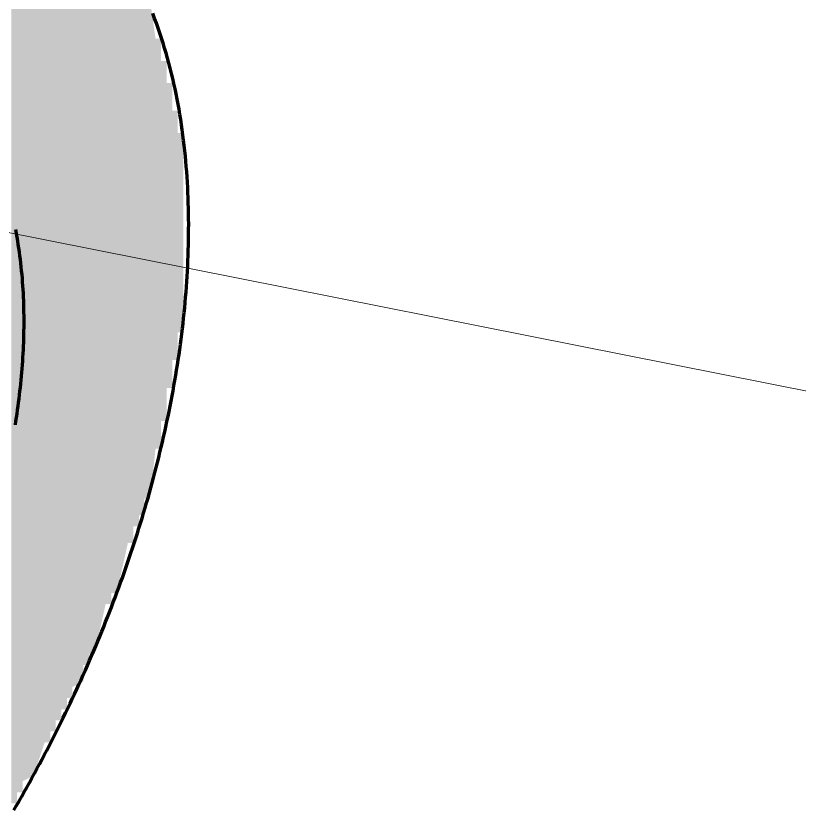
# Model space of a CAD drawing. Header units: millimetres. Extents: x 0 to 420, y 0 to 297.
# Drawn here: x 244.34 to 258.46, y 161.1 to 175.43 of the extents above; entities that cross this region are included whole.
import ezdxf

# ---------------------------------------------------------------- set-up
doc = ezdxf.new("R2010")
doc.units = ezdxf.units.MM
for name, color, linetype, lineweight in [('01-VISIBLE', 7, 'CONTINUOUS', 70), ('08-FINA', 5, 'CONTINUOUS', 18), ('13-GRAFICA', 30, 'CONTINUOUS', 18)]:
    doc.layers.add(name, color=color, linetype=linetype, lineweight=lineweight)

msp = doc.modelspace()

# ---------------------------------------------------------------- hatches: boundary and pattern name
at = {"layer": '13-GRAFICA', "true_color": 0x202020}
h = msp.add_hatch(color=7, dxfattribs=at)
h.dxf.hatch_style = 1
h.paths.add_polyline_path([(244.356, 178.318), (244.556, 178.318), (244.756, 178.018), (244.956, 178.018), (245.056, 177.818), (245.256, 177.818), (245.256, 177.718), (245.756, 177.318), (245.756, 177.118), (245.956, 177.018), (245.956, 176.818), (246.056, 176.818), (246.056, 176.618), (246.256, 176.518), (246.356, 176.118), (246.456, 176.118), (246.556, 175.818), (246.756, 175.718), (246.856, 175.018), (246.956, 175.018), (246.956, 174.618), (247.056, 174.618), (247.056, 174.218), (247.156, 174.218), (247.156, 173.718), (247.256, 173.718), (247.256, 173.318), (247.356, 173.318), (247.356, 169.718), (247.256, 169.718), (247.256, 169.218), (247.156, 169.218), (247.156, 168.718), (247.056, 168.718), (247.056, 168.118), (246.956, 168.118), (246.956, 167.618), (246.856, 167.618), (246.756, 166.718), (246.656, 166.718), (246.656, 166.418), (246.556, 166.418), (246.556, 166.218), (246.456, 166.218), (246.456, 165.918), (246.356, 165.918), (246.156, 165.018), (246.056, 165.018), (246.056, 164.818), (245.956, 164.818), (245.756, 163.918), (245.656, 163.918), (245.656, 163.718), (245.556, 163.718), (245.556, 163.418), (245.356, 163.318), (245.356, 163.118), (245.256, 163.118), (245.256, 162.918), (245.156, 162.918), (245.156, 162.718), (245.056, 162.718), (245.056, 162.518), (244.956, 162.518), (244.956, 162.318), (244.856, 162.318), (244.656, 161.718), (244.456, 161.618), (244.456, 161.418), (244.356, 161.418), (244.356, 161.218), (244.256, 161.218), (244.256, 168.918), (244.256, 171.118), (244.256, 178.468)])

# ---------------------------------------------------------------- linework, layer by layer
at = {"layer": '01-VISIBLE'}
for points in [[(244.3, 161.097), (244.347, 161.178), (244.394, 161.26), (244.441, 161.343), (244.488, 161.425), (244.534, 161.507), (244.58, 161.59), (244.625, 161.673), (244.671, 161.756), (244.716, 161.839), (244.76, 161.923), (244.805, 162.006), (244.849, 162.09), (244.893, 162.174), (244.936, 162.258), (244.98, 162.342), (245.022, 162.426), (245.065, 162.51), (245.107, 162.595), (245.149, 162.68), (245.191, 162.765), (245.232, 162.85), (245.273, 162.935), (245.314, 163.02), (245.354, 163.106), (245.394, 163.192), (245.434, 163.277), (245.474, 163.363), (245.513, 163.45), (245.551, 163.536), (245.59, 163.622), (245.628, 163.709), (245.666, 163.796), (245.703, 163.882), (245.741, 163.969), (245.777, 164.057), (245.814, 164.144), (245.85, 164.231), (245.886, 164.319), (245.921, 164.406), (245.956, 164.494), (245.991, 164.582), (246.026, 164.67), (246.06, 164.759), (246.094, 164.847), (246.127, 164.935), (246.16, 165.024), (246.193, 165.113), (246.225, 165.202), (246.257, 165.291), (246.289, 165.38), (246.32, 165.469), (246.351, 165.558), (246.382, 165.648), (246.412, 165.738), (246.442, 165.827), (246.471, 165.917), (246.5, 166.007), (246.529, 166.097), (246.557, 166.188), (246.585, 166.278), (246.613, 166.368), (246.64, 166.459), (246.667, 166.55), (246.693, 166.64), (246.72, 166.731), (246.745, 166.822), (246.77, 166.914), (246.795, 167.005), (246.82, 167.096), (246.844, 167.188), (246.868, 167.279), (246.891, 167.371), (246.914, 167.463), (246.936, 167.555), (246.958, 167.647), (246.98, 167.739), (247.001, 167.831), (247.022, 167.923), (247.042, 168.016), (247.062, 168.108), (247.081, 168.201), (247.1, 168.293), (247.119, 168.386), (247.137, 168.479), (247.155, 168.572), (247.172, 168.665), (247.188, 168.758), (247.205, 168.851), (247.221, 168.944), (247.236, 169.038), (247.251, 169.131), (247.265, 169.225), (247.279, 169.318), (247.292, 169.412), (247.305, 169.505), (247.318, 169.599), (247.33, 169.693), (247.341, 169.787), (247.352, 169.881), (247.362, 169.975), (247.372, 170.069), (247.381, 170.163), (247.39, 170.257), (247.398, 170.352), (247.406, 170.446), (247.413, 170.54), (247.42, 170.635), (247.426, 170.729), (247.431, 170.823), (247.436, 170.918), (247.44, 171.012), (247.444, 171.107), (247.447, 171.201), (247.45, 171.296), (247.452, 171.391), (247.453, 171.485), (247.453, 171.58), (247.454, 171.674), (247.453, 171.769), (247.452, 171.863), (247.45, 171.958), (247.447, 172.053), (247.444, 172.147), (247.44, 172.242), (247.436, 172.336), (247.43, 172.431), (247.424, 172.525), (247.418, 172.619), (247.41, 172.714), (247.402, 172.808), (247.393, 172.902), (247.384, 172.996), (247.373, 173.09), (247.362, 173.184), (247.35, 173.278), (247.338, 173.372), (247.324, 173.465), (247.31, 173.559), (247.295, 173.652), (247.279, 173.745), (247.262, 173.838), (247.245, 173.931), (247.226, 174.024), (247.207, 174.117), (247.187, 174.209), (247.165, 174.301), (247.143, 174.393), (247.121, 174.485), (247.097, 174.577), (247.072, 174.668), (247.046, 174.759), (247.019, 174.85), (246.992, 174.94), (246.963, 175.03), (246.933, 175.12), (246.903, 175.21), (246.871, 175.299), (246.838, 175.387), (246.805, 175.476)], [(244.327, 168.05), (244.338, 168.117), (244.348, 168.184), (244.358, 168.251), (244.368, 168.319), (244.377, 168.386), (244.386, 168.454), (244.394, 168.521), (244.403, 168.589), (244.41, 168.657), (244.418, 168.724), (244.425, 168.792), (244.432, 168.86), (244.438, 168.928), (244.444, 168.996), (244.449, 169.063), (244.455, 169.131), (244.459, 169.199), (244.464, 169.267), (244.468, 169.335), (244.471, 169.403), (244.474, 169.471), (244.477, 169.539), (244.479, 169.607), (244.481, 169.675), (244.482, 169.744), (244.483, 169.812), (244.484, 169.88), (244.484, 169.948), (244.483, 170.016), (244.482, 170.084), (244.481, 170.152), (244.479, 170.22), (244.477, 170.288), (244.474, 170.356), (244.471, 170.424), (244.467, 170.492), (244.463, 170.56), (244.458, 170.628), (244.453, 170.696), (244.447, 170.764), (244.44, 170.832), (244.433, 170.9), (244.426, 170.967), (244.418, 171.035), (244.409, 171.102), (244.4, 171.17), (244.391, 171.237), (244.38, 171.305), (244.369, 171.372), (244.358, 171.439), (244.346, 171.506), (244.333, 171.573)]]:
    msp.add_lwpolyline(points, dxfattribs=at)
at = {"layer": '08-FINA'}
msp.add_line((279.077, 164.586), (242.753, 171.806), dxfattribs=at)

doc.saveas('drawing.dxf')
